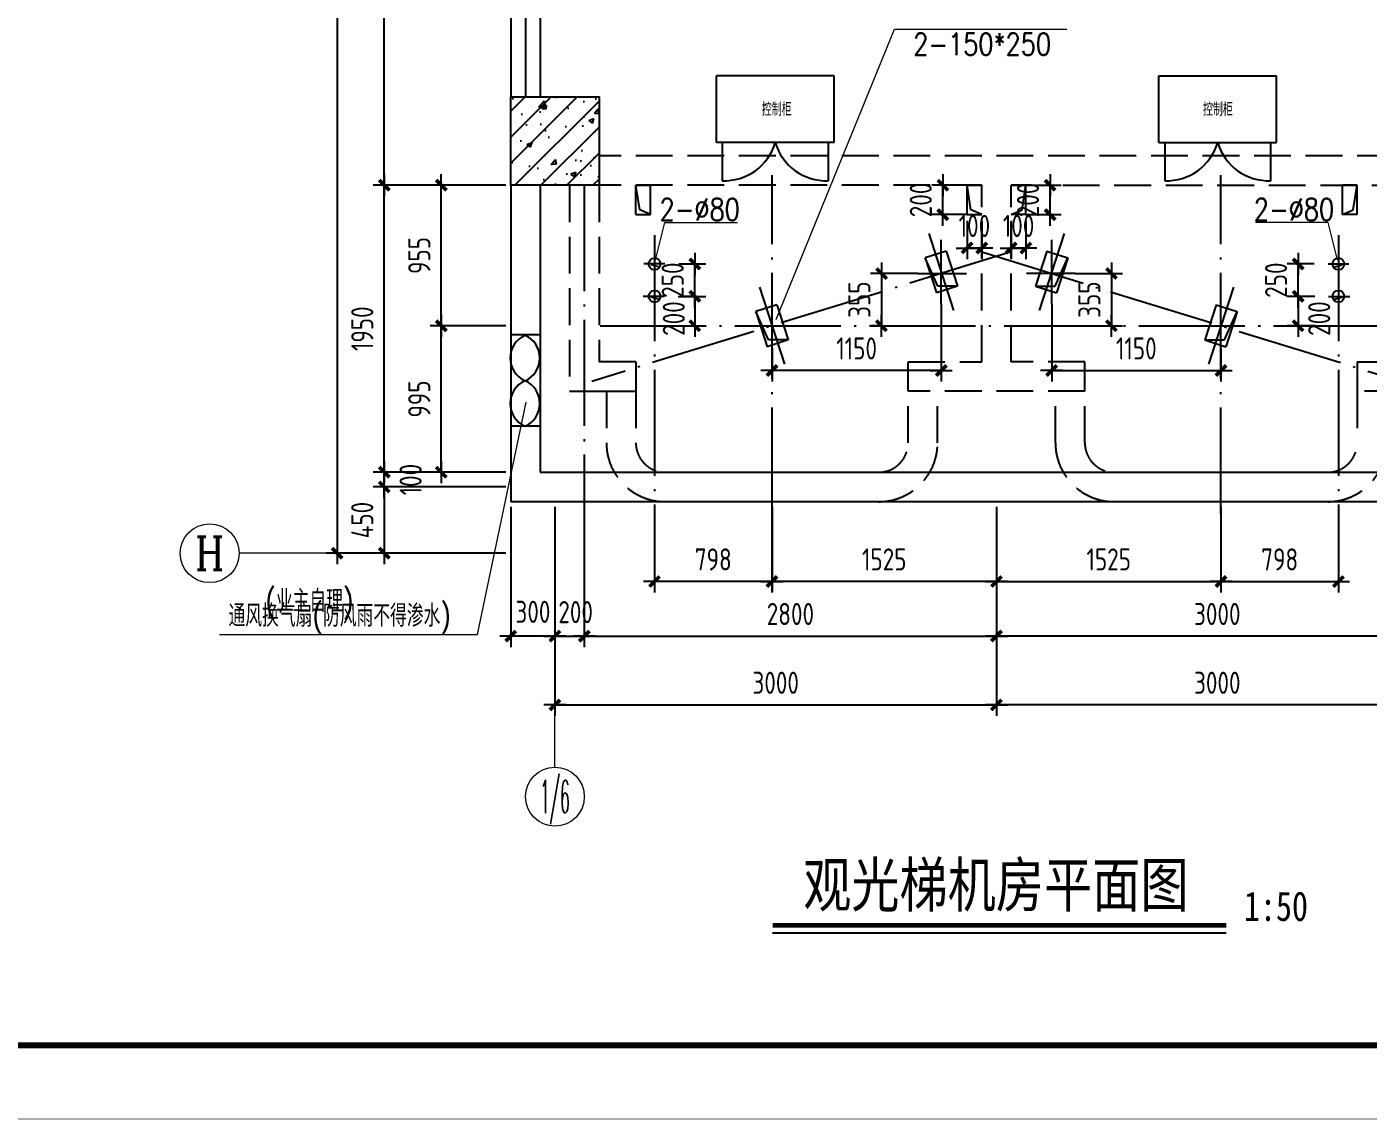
# Model space of a CAD drawing. Extents: x 185540 to 253404, y 138157 to 180211.
# Drawn here: x 224712 to 233824, y 138157 to 145578 of the extents above; entities that cross this region are included whole.
import ezdxf
from ezdxf.enums import TextEntityAlignment as Align

# ---------------------------------------------------------------- set-up
doc = ezdxf.new("R2010")
doc.units = 0
doc.header["$LTSCALE"] = 1000
doc.header["$MEASUREMENT"] = 0
doc.linetypes.add('ACAD_ISO04W100', pattern=[30.5, 24, -3, 0.5, -3])
doc.linetypes.add('DASH', pattern=[0.35, 0.25, -0.1])
doc.layers.get('0').update_dxf_attribs({"linetype": 'CONTINUOUS'})
doc.layers.get('DEFPOINTS').update_dxf_attribs({"linetype": 'CONTINUOUS'})
for name, color, linetype in [('1', 8, 'CONTINUOUS'), ('COLUMN', 4, 'CONTINUOUS'), ('TC', 8, 'CONTINUOUS'), ('WALL', 1, 'CONTINUOUS'), ('WINDOWS', 4, 'CONTINUOUS')]:
    doc.layers.add(name, color=color, linetype=linetype)
doc.layers.add('AXIS', color=3, linetype='CONTINUOUS', lineweight=9)
doc.styles.add('COMPLEX', font='COMPLEX.shx')
doc.styles.add('DIM_FONT', font='tssdeng.shx', dxfattribs={"width": 0.8, "bigfont": 'tssdchn.shx'})
doc.styles.add('H1', font='SimSun.ttf')
doc.styles.get("Standard").update_dxf_attribs({"font": 'txt.shx', "width": 0.8, "height": 260, "bigfont": 'china.shx'})
doc.dimstyles.new('DIMN-200', dxfattribs={"dimtxt": 300, "dimasz": 1, "dimexe": 250, "dimexo": 0, "dimgap": 150, "dimtad": 1, "dimdec": 0, "dimdsep": 46, "dimtxsty": 'DIM_FONT', "dimblk": '_DIMX', "dimcen": 2.5, "dimclrd": 256, "dimclre": 256, "dimclrt": 4, "dimadec": 0, "dimazin": 0, "dimtfac": 1, "dimtdec": 0, "dimtix": 1, "dimtmove": 2, "dimatfit": 3, "dimldrblk": '_DIMX', "dimfxl": 0, "dimtolj": 1, "dimtzin": 0, "dimarcsym": 0})
doc.dimstyles.get("Standard").update_dxf_attribs({"dimtxt": 300, "dimasz": 1, "dimexe": 150, "dimexo": 0, "dimgap": 150, "dimtad": 1, "dimdec": 0, "dimzin": 0, "dimdsep": 46, "dimtxsty": 'Standard', "dimblk1": '_DIMX', "dimblk2": '_DIMX', "dimsah": 1, "dimcen": 200, "dimclrd": 256, "dimclre": 256, "dimclrt": 4, "dimadec": 0, "dimazin": 0, "dimtfac": 1, "dimtdec": 0, "dimtix": 1, "dimtmove": 2, "dimatfit": 3, "dimldrblk": '_DIMX', "dimfxl": 0, "dimtolj": 1, "dimtzin": 0, "dimarcsym": 0})

# ---------------------------------------------------------------- blocks, each defined once
blk = doc.blocks.new('_DIMX')
blk.add_line((-150, 0), (150, 0))
at = {"const_width": 50}
blk.add_lwpolyline([(-70, -70), (70, 70)], dxfattribs=at)
blk = doc.blocks.new('*D550')
at = {"linetype": 'ByBlock'}
for p, q in [((226127.5, 125394.9), (226310.6, 125394.9)), ((226235.6, 125395.4), (226235.6, 125395.9)), ((226235.6, 125174.9), (226235.6, 125394.9)), ((226235.6, 125174.9), (226160.6, 125174.9)), ((226235.6, 125174.4), (226235.6, 125173.9))]:
    blk.add_line(p, q, dxfattribs=at)
at = {"layer": 'DEFPOINTS', "color": 0, "linetype": 'ByBlock'}
for p in [(226127.5, 125394.9), (226235.6, 125394.9), (226235.6, 125174.9)]:
    blk.add_point(p, dxfattribs=at)
at = {"linetype": 'ByBlock', "xscale": 0.5, "yscale": 0.5, "zscale": 0.5}
for p, rotation in [((226235.6, 125394.9), 270), ((226235.6, 125174.9), 90)]:
    blk.add_blockref('_DIMX', p, dxfattribs=dict(at, rotation=rotation))
at = {"color": 4, "linetype": 'ByBlock', "insert": (226085.6, 125284.9), "char_height": 150, "attachment_point": 5, "rotation": 90, "style": 'DIM_FONT'}
blk.add_mtext('\\A1;250', dxfattribs=at)
blk = doc.blocks.new('*D551')
at = {"linetype": 'ByBlock'}
for p, q in [((226198.2, 125174.9), (226387.3, 125174.9)), ((226312.3, 125174.4), (226312.3, 124975.4)), ((226198.2, 124974.9), (226387.3, 124974.9))]:
    blk.add_line(p, q, dxfattribs=at)
at = {"layer": 'DEFPOINTS', "color": 0, "linetype": 'ByBlock'}
for p in [(226198.2, 125174.9), (226198.2, 124974.9), (226312.3, 124974.9)]:
    blk.add_point(p, dxfattribs=at)
at = {"linetype": 'ByBlock', "xscale": 0.5, "yscale": 0.5, "zscale": 0.5}
for p, rotation in [((226312.3, 125174.9), 90), ((226312.3, 124974.9), 270)]:
    blk.add_blockref('_DIMX', p, dxfattribs=dict(at, rotation=rotation))
at = {"color": 4, "linetype": 'ByBlock', "insert": (226169.6, 125023.9), "char_height": 150, "attachment_point": 5, "rotation": 90, "style": 'DIM_FONT'}
blk.add_mtext('\\A1;200', dxfattribs=at)
blk = doc.blocks.new('*D549')
at = {"linetype": 'ByBlock'}
for p, q in [((227986.8, 125120.9), (227986.8, 124596)), ((226836.8, 124823.1), (226836.8, 124596)), ((227986.3, 124671), (226837.3, 124671))]:
    blk.add_line(p, q, dxfattribs=at)
at = {"layer": 'DEFPOINTS', "color": 0, "linetype": 'ByBlock'}
for p in [(227986.8, 125120.9), (226836.8, 124823.1), (226836.8, 124671)]:
    blk.add_point(p, dxfattribs=at)
at = {"linetype": 'ByBlock', "xscale": 0.5, "yscale": 0.5, "zscale": 0.5, "rotation": 180}
blk.add_blockref('_DIMX', (226836.8, 124671), dxfattribs=at)
at = {"linetype": 'ByBlock', "xscale": 0.5, "yscale": 0.5, "zscale": 0.5}
blk.add_blockref('_DIMX', (227986.8, 124671), dxfattribs=at)
at = {"color": 4, "linetype": 'ByBlock', "insert": (227411.8, 124821), "char_height": 150, "attachment_point": 5, "style": 'DIM_FONT'}
blk.add_mtext('\\A1;1150', dxfattribs=at)
blk = doc.blocks.new('*D552')
at = {"linetype": 'ByBlock'}
for p, q in [((228161.8, 125929.9), (227922.6, 125929.9)), ((227997.6, 125930.4), (227997.6, 125930.9)), ((227997.6, 125729.9), (227997.6, 125929.9)), ((228161.8, 125729.9), (227922.6, 125729.9)), ((227997.6, 125729.4), (227997.6, 125728.9))]:
    blk.add_line(p, q, dxfattribs=at)
at = {"layer": 'DEFPOINTS', "color": 0, "linetype": 'ByBlock'}
for p in [(227997.6, 125929.9), (228161.8, 125929.9), (228161.8, 125729.9)]:
    blk.add_point(p, dxfattribs=at)
at = {"linetype": 'ByBlock', "xscale": 0.5, "yscale": 0.5, "zscale": 0.5}
for p, rotation in [((227997.6, 125929.9), 270), ((227997.6, 125729.9), 90)]:
    blk.add_blockref('_DIMX', p, dxfattribs=dict(at, rotation=rotation))
at = {"color": 4, "linetype": 'ByBlock', "insert": (227847.6, 125829.9), "char_height": 150, "attachment_point": 5, "rotation": 90, "style": 'DIM_FONT'}
blk.add_mtext('\\A1;200', dxfattribs=at)
blk = doc.blocks.new('*D554')
at = {"linetype": 'ByBlock'}
for p, q in [((228161.8, 125687), (228161.8, 125428.3)), ((228261.8, 125687), (228261.8, 125428.3)), ((228161.3, 125503.3), (228160.8, 125503.3)), ((228261.8, 125503.3), (228161.8, 125503.3)), ((228262.3, 125503.3), (228262.8, 125503.3))]:
    blk.add_line(p, q, dxfattribs=at)
at = {"layer": 'DEFPOINTS', "color": 0, "linetype": 'ByBlock'}
for p in [(228161.8, 125687), (228261.8, 125687), (228161.8, 125503.3)]:
    blk.add_point(p, dxfattribs=at)
at = {"linetype": 'ByBlock', "xscale": 0.5, "yscale": 0.5, "zscale": 0.5}
blk.add_blockref('_DIMX', (228161.8, 125503.3), dxfattribs=at)
at = {"linetype": 'ByBlock', "xscale": 0.5, "yscale": 0.5, "zscale": 0.5, "rotation": 180}
blk.add_blockref('_DIMX', (228261.8, 125503.3), dxfattribs=at)
at = {"color": 4, "linetype": 'ByBlock', "insert": (228211.8, 125653.3), "char_height": 150, "attachment_point": 5, "style": 'DIM_FONT'}
blk.add_mtext('\\A1;100', dxfattribs=at)
blk = doc.blocks.new('*D553')
at = {"linetype": 'ByBlock'}
for p, q in [((227827.9, 125329.9), (227505.6, 125329.9)), ((227580.6, 125330.4), (227580.6, 125330.9)), ((227580.6, 125329.9), (227580.6, 124974.9)), ((227589.8, 124974.9), (227505.6, 124974.9)), ((227580.6, 124974.4), (227580.6, 124973.9))]:
    blk.add_line(p, q, dxfattribs=at)
at = {"layer": 'DEFPOINTS', "color": 0, "linetype": 'ByBlock'}
for p in [(227827.9, 125329.9), (227580.6, 124974.9), (227589.8, 124974.9)]:
    blk.add_point(p, dxfattribs=at)
at = {"linetype": 'ByBlock', "xscale": 0.5, "yscale": 0.5, "zscale": 0.5}
for p, rotation in [((227580.6, 125329.9), 270), ((227580.6, 124974.9), 90)]:
    blk.add_blockref('_DIMX', p, dxfattribs=dict(at, rotation=rotation))
at = {"color": 4, "linetype": 'ByBlock', "insert": (227430.6, 125152.4), "char_height": 150, "attachment_point": 5, "rotation": 90, "style": 'DIM_FONT'}
blk.add_mtext('\\A1;355', dxfattribs=at)
blk = doc.blocks.new('*D558')
at = {"linetype": 'ByBlock'}
for p, q in [((225561.8, 123745.3), (225561.8, 122791.9)), ((228361.8, 123745.3), (228361.8, 122791.9)), ((225562.3, 122866.9), (228361.3, 122866.9))]:
    blk.add_line(p, q, dxfattribs=at)
at = {"layer": 'DEFPOINTS', "color": 0, "linetype": 'ByBlock'}
for p in [(225561.8, 123745.3), (228361.8, 123745.3), (228361.8, 122866.9)]:
    blk.add_point(p, dxfattribs=at)
at = {"linetype": 'ByBlock', "xscale": 0.5, "yscale": 0.5, "zscale": 0.5, "rotation": 180}
blk.add_blockref('_DIMX', (225561.8, 122866.9), dxfattribs=at)
at = {"linetype": 'ByBlock', "xscale": 0.5, "yscale": 0.5, "zscale": 0.5}
blk.add_blockref('_DIMX', (228361.8, 122866.9), dxfattribs=at)
at = {"color": 4, "linetype": 'ByBlock', "insert": (226961.8, 123016.9), "char_height": 150, "attachment_point": 5, "style": 'DIM_FONT'}
blk.add_mtext('\\A1;2800', dxfattribs=at)
blk = doc.blocks.new('*D556')
at = {"linetype": 'ByBlock'}
for p, q in [((226415.8, 143305.7), (226415.8, 142723.1)), ((227213.8, 143305.7), (227213.8, 142723.1)), ((227213.3, 142798.1), (226416.3, 142798.1))]:
    blk.add_line(p, q, dxfattribs=at)
at = {"layer": 'DEFPOINTS', "color": 0, "linetype": 'ByBlock'}
for p in [(226415.8, 143305.7), (227213.8, 143305.7), (226415.8, 142798.1)]:
    blk.add_point(p, dxfattribs=at)
at = {"linetype": 'ByBlock', "xscale": 0.5, "yscale": 0.5, "zscale": 0.5, "rotation": 180}
blk.add_blockref('_DIMX', (226415.8, 142798.1), dxfattribs=at)
at = {"linetype": 'ByBlock', "xscale": 0.5, "yscale": 0.5, "zscale": 0.5}
blk.add_blockref('_DIMX', (227213.8, 142798.1), dxfattribs=at)
at = {"color": 4, "linetype": 'ByBlock', "insert": (226814.8, 142948.1), "char_height": 150, "attachment_point": 5, "style": 'DIM_FONT'}
blk.add_mtext('\\A1;798', dxfattribs=at)
blk = doc.blocks.new('*D555')
at = {"linetype": 'ByBlock'}
for p, q in [((226836.8, 122520.5), (226836.8, 121937.9)), ((228361.8, 122520.5), (228361.8, 121937.9)), ((228361.3, 122012.9), (226837.3, 122012.9))]:
    blk.add_line(p, q, dxfattribs=at)
at = {"layer": 'DEFPOINTS', "color": 0, "linetype": 'ByBlock'}
for p in [(226836.8, 122520.5), (228361.8, 122520.5), (226836.8, 122012.9)]:
    blk.add_point(p, dxfattribs=at)
at = {"linetype": 'ByBlock', "xscale": 0.5, "yscale": 0.5, "zscale": 0.5, "rotation": 180}
blk.add_blockref('_DIMX', (226836.8, 122012.9), dxfattribs=at)
at = {"linetype": 'ByBlock', "xscale": 0.5, "yscale": 0.5, "zscale": 0.5}
blk.add_blockref('_DIMX', (228361.8, 122012.9), dxfattribs=at)
at = {"color": 4, "linetype": 'ByBlock', "insert": (227599.3, 122162.9), "char_height": 150, "attachment_point": 5, "style": 'DIM_FONT'}
blk.add_mtext('\\A1;1525', dxfattribs=at)
blk = doc.blocks.new('*D557')
at = {"linetype": 'ByBlock'}
for p, q in [((225361.8, 123745.3), (225361.8, 122791.9)), ((225561.8, 123745.3), (225561.8, 122791.9)), ((225362.3, 122866.9), (225561.3, 122866.9))]:
    blk.add_line(p, q, dxfattribs=at)
at = {"layer": 'DEFPOINTS', "color": 0, "linetype": 'ByBlock'}
for p in [(225361.8, 123745.3), (225561.8, 123745.3), (225561.8, 122866.9)]:
    blk.add_point(p, dxfattribs=at)
at = {"linetype": 'ByBlock', "xscale": 0.5, "yscale": 0.5, "zscale": 0.5, "rotation": 180}
blk.add_blockref('_DIMX', (225361.8, 122866.9), dxfattribs=at)
at = {"linetype": 'ByBlock', "xscale": 0.5, "yscale": 0.5, "zscale": 0.5}
blk.add_blockref('_DIMX', (225561.8, 122866.9), dxfattribs=at)
at = {"color": 4, "linetype": 'ByBlock', "insert": (225502.8, 123029.6), "char_height": 150, "attachment_point": 5, "style": 'DIM_FONT'}
blk.add_mtext('\\A1;200', dxfattribs=at)
blk = doc.blocks.new('*D559')
at = {"linetype": 'ByBlock'}
for p, q in [((225361.8, 123745.3), (225361.8, 122324.6)), ((228361.8, 123745.3), (228361.8, 122324.6)), ((225362.3, 122399.6), (228361.3, 122399.6))]:
    blk.add_line(p, q, dxfattribs=at)
at = {"layer": 'DEFPOINTS', "color": 0, "linetype": 'ByBlock'}
for p in [(225361.8, 123745.3), (228361.8, 123745.3), (228361.8, 122399.6)]:
    blk.add_point(p, dxfattribs=at)
at = {"linetype": 'ByBlock', "xscale": 0.5, "yscale": 0.5, "zscale": 0.5, "rotation": 180}
blk.add_blockref('_DIMX', (225361.8, 122399.6), dxfattribs=at)
at = {"linetype": 'ByBlock', "xscale": 0.5, "yscale": 0.5, "zscale": 0.5}
blk.add_blockref('_DIMX', (228361.8, 122399.6), dxfattribs=at)
at = {"color": 4, "linetype": 'ByBlock', "insert": (226861.8, 122549.6), "char_height": 150, "attachment_point": 5, "style": 'DIM_FONT'}
blk.add_mtext('\\A1;3000', dxfattribs=at)
blk = doc.blocks.new('*D567')
at = {"linetype": 'ByBlock'}
for p, q in [((230519.3, 125394.9), (230336.2, 125394.9)), ((230411.2, 125395.4), (230411.2, 125395.9)), ((230411.2, 125174.9), (230411.2, 125394.9)), ((230411.2, 125174.9), (230336.2, 125174.9)), ((230411.2, 125174.4), (230411.2, 125173.9))]:
    blk.add_line(p, q, dxfattribs=at)
at = {"layer": 'DEFPOINTS', "color": 0, "linetype": 'ByBlock'}
for p in [(230411.2, 125394.9), (230519.3, 125394.9), (230411.2, 125174.9)]:
    blk.add_point(p, dxfattribs=at)
at = {"linetype": 'ByBlock', "xscale": 0.5, "yscale": 0.5, "zscale": 0.5}
for p, rotation in [((230411.2, 125394.9), 270), ((230411.2, 125174.9), 90)]:
    blk.add_blockref('_DIMX', p, dxfattribs=dict(at, rotation=rotation))
at = {"color": 4, "linetype": 'ByBlock', "insert": (230261.2, 125284.9), "char_height": 150, "attachment_point": 5, "rotation": 90, "style": 'DIM_FONT'}
blk.add_mtext('\\A1;250', dxfattribs=at)
blk = doc.blocks.new('*D568')
at = {"linetype": 'ByBlock'}
for p, q in [((230525.4, 125174.9), (230336.2, 125174.9)), ((230411.2, 125174.4), (230411.2, 124975.4)), ((230525.3, 124974.9), (230336.2, 124974.9))]:
    blk.add_line(p, q, dxfattribs=at)
at = {"layer": 'DEFPOINTS', "color": 0, "linetype": 'ByBlock'}
for p in [(230525.4, 125174.9), (230411.2, 124974.9), (230525.3, 124974.9)]:
    blk.add_point(p, dxfattribs=at)
at = {"linetype": 'ByBlock', "xscale": 0.5, "yscale": 0.5, "zscale": 0.5}
for p, rotation in [((230411.2, 125174.9), 90), ((230411.2, 124974.9), 270)]:
    blk.add_blockref('_DIMX', p, dxfattribs=dict(at, rotation=rotation))
at = {"color": 4, "linetype": 'ByBlock', "insert": (230554, 125023.9), "char_height": 150, "attachment_point": 5, "rotation": 90, "style": 'DIM_FONT'}
blk.add_mtext('\\A1;200', dxfattribs=at)
blk = doc.blocks.new('*D571')
at = {"linetype": 'ByBlock'}
for p, q in [((228461.8, 125687), (228461.8, 125428.3)), ((228561.8, 125687), (228561.8, 125428.3)), ((228461.3, 125503.3), (228460.8, 125503.3)), ((228461.8, 125503.3), (228561.8, 125503.3)), ((228562.3, 125503.3), (228562.8, 125503.3))]:
    blk.add_line(p, q, dxfattribs=at)
at = {"layer": 'DEFPOINTS', "color": 0, "linetype": 'ByBlock'}
for p in [(228461.8, 125687), (228561.8, 125687), (228561.8, 125503.3)]:
    blk.add_point(p, dxfattribs=at)
at = {"linetype": 'ByBlock', "xscale": 0.5, "yscale": 0.5, "zscale": 0.5}
blk.add_blockref('_DIMX', (228461.8, 125503.3), dxfattribs=at)
at = {"linetype": 'ByBlock', "xscale": 0.5, "yscale": 0.5, "zscale": 0.5, "rotation": 180}
blk.add_blockref('_DIMX', (228561.8, 125503.3), dxfattribs=at)
at = {"color": 4, "linetype": 'ByBlock', "insert": (228511.8, 125653.3), "char_height": 150, "attachment_point": 5, "style": 'DIM_FONT'}
blk.add_mtext('\\A1;100', dxfattribs=at)
blk = doc.blocks.new('*D570')
at = {"linetype": 'ByBlock'}
for p, q in [((228561.8, 125929.9), (228801, 125929.9)), ((228726, 125930.4), (228726, 125930.9)), ((228726, 125729.9), (228726, 125929.9)), ((228561.8, 125729.9), (228801, 125729.9)), ((228726, 125729.4), (228726, 125728.9))]:
    blk.add_line(p, q, dxfattribs=at)
at = {"layer": 'DEFPOINTS', "color": 0, "linetype": 'ByBlock'}
for p in [(228561.8, 125929.9), (228726, 125929.9), (228561.8, 125729.9)]:
    blk.add_point(p, dxfattribs=at)
at = {"linetype": 'ByBlock', "xscale": 0.5, "yscale": 0.5, "zscale": 0.5}
for p, rotation in [((228726, 125929.9), 270), ((228726, 125729.9), 90)]:
    blk.add_blockref('_DIMX', p, dxfattribs=dict(at, rotation=rotation))
at = {"color": 4, "linetype": 'ByBlock', "insert": (228576, 125829.9), "char_height": 150, "attachment_point": 5, "rotation": 90, "style": 'DIM_FONT'}
blk.add_mtext('\\A1;200', dxfattribs=at)
blk = doc.blocks.new('*D572')
at = {"linetype": 'ByBlock'}
for p, q in [((228895.7, 125329.9), (229218, 125329.9)), ((229143, 125330.4), (229143, 125330.9)), ((229143, 125329.9), (229143, 124974.9)), ((229133.8, 124974.9), (229218, 124974.9)), ((229143, 124974.4), (229143, 124973.9))]:
    blk.add_line(p, q, dxfattribs=at)
at = {"layer": 'DEFPOINTS', "color": 0, "linetype": 'ByBlock'}
for p in [(228895.7, 125329.9), (229133.8, 124974.9), (229143, 124974.9)]:
    blk.add_point(p, dxfattribs=at)
at = {"linetype": 'ByBlock', "xscale": 0.5, "yscale": 0.5, "zscale": 0.5}
for p, rotation in [((229143, 125329.9), 270), ((229143, 124974.9), 90)]:
    blk.add_blockref('_DIMX', p, dxfattribs=dict(at, rotation=rotation))
at = {"color": 4, "linetype": 'ByBlock', "insert": (228993, 125152.4), "char_height": 150, "attachment_point": 5, "rotation": 90, "style": 'DIM_FONT'}
blk.add_mtext('\\A1;355', dxfattribs=at)
blk = doc.blocks.new('*D569')
at = {"linetype": 'ByBlock'}
for p, q in [((228736.8, 125120.9), (228736.8, 124596)), ((229886.8, 124823.1), (229886.8, 124596)), ((228737.3, 124671), (229886.3, 124671))]:
    blk.add_line(p, q, dxfattribs=at)
at = {"layer": 'DEFPOINTS', "color": 0, "linetype": 'ByBlock'}
for p in [(228736.8, 125120.9), (229886.8, 124823.1), (229886.8, 124671)]:
    blk.add_point(p, dxfattribs=at)
at = {"linetype": 'ByBlock', "xscale": 0.5, "yscale": 0.5, "zscale": 0.5, "rotation": 180}
blk.add_blockref('_DIMX', (228736.8, 124671), dxfattribs=at)
at = {"linetype": 'ByBlock', "xscale": 0.5, "yscale": 0.5, "zscale": 0.5}
blk.add_blockref('_DIMX', (229886.8, 124671), dxfattribs=at)
at = {"color": 4, "linetype": 'ByBlock', "insert": (229311.8, 124821), "char_height": 150, "attachment_point": 5, "style": 'DIM_FONT'}
blk.add_mtext('\\A1;1150', dxfattribs=at)
blk = doc.blocks.new('*D576')
at = {"linetype": 'ByBlock'}
for p, q in [((228361.8, 123745.3), (228361.8, 122324.6)), ((231361.8, 123745.3), (231361.8, 122324.6)), ((231361.3, 122399.6), (228362.3, 122399.6))]:
    blk.add_line(p, q, dxfattribs=at)
at = {"layer": 'DEFPOINTS', "color": 0, "linetype": 'ByBlock'}
for p in [(228361.8, 123745.3), (231361.8, 123745.3), (228361.8, 122399.6)]:
    blk.add_point(p, dxfattribs=at)
at = {"linetype": 'ByBlock', "xscale": 0.5, "yscale": 0.5, "zscale": 0.5, "rotation": 180}
blk.add_blockref('_DIMX', (228361.8, 122399.6), dxfattribs=at)
at = {"linetype": 'ByBlock', "xscale": 0.5, "yscale": 0.5, "zscale": 0.5}
blk.add_blockref('_DIMX', (231361.8, 122399.6), dxfattribs=at)
at = {"color": 4, "linetype": 'ByBlock', "insert": (229861.8, 122549.6), "char_height": 150, "attachment_point": 5, "style": 'DIM_FONT'}
blk.add_mtext('\\A1;3000', dxfattribs=at)
blk = doc.blocks.new('*D573')
at = {"linetype": 'ByBlock'}
for p, q in [((231299.4, 142941.4), (231299.4, 141988)), ((234299.4, 142941.4), (234299.4, 141988)), ((234298.9, 142063), (231299.9, 142063))]:
    blk.add_line(p, q, dxfattribs=at)
at = {"layer": 'DEFPOINTS', "color": 0, "linetype": 'ByBlock'}
for p in [(231299.4, 142941.4), (234299.4, 142941.4), (231299.4, 142063)]:
    blk.add_point(p, dxfattribs=at)
at = {"linetype": 'ByBlock', "xscale": 0.5, "yscale": 0.5, "zscale": 0.5, "rotation": 180}
blk.add_blockref('_DIMX', (231299.4, 142063), dxfattribs=at)
at = {"linetype": 'ByBlock', "xscale": 0.5, "yscale": 0.5, "zscale": 0.5}
blk.add_blockref('_DIMX', (234299.4, 142063), dxfattribs=at)
at = {"color": 4, "linetype": 'ByBlock', "insert": (232799.4, 142213), "char_height": 150, "attachment_point": 5, "style": 'DIM_FONT'}
blk.add_mtext('\\A1;3000', dxfattribs=at)
blk = doc.blocks.new('*D575')
at = {"linetype": 'ByBlock'}
for p, q in [((228361.8, 123745.3), (228361.8, 123162.7)), ((229886.8, 123745.3), (229886.8, 123162.7)), ((228362.3, 123237.7), (229886.3, 123237.7))]:
    blk.add_line(p, q, dxfattribs=at)
at = {"layer": 'DEFPOINTS', "color": 0, "linetype": 'ByBlock'}
for p in [(228361.8, 123745.3), (229886.8, 123745.3), (229886.8, 123237.7)]:
    blk.add_point(p, dxfattribs=at)
at = {"linetype": 'ByBlock', "xscale": 0.5, "yscale": 0.5, "zscale": 0.5, "rotation": 180}
blk.add_blockref('_DIMX', (228361.8, 123237.7), dxfattribs=at)
at = {"linetype": 'ByBlock', "xscale": 0.5, "yscale": 0.5, "zscale": 0.5}
blk.add_blockref('_DIMX', (229886.8, 123237.7), dxfattribs=at)
at = {"color": 4, "linetype": 'ByBlock', "insert": (229124.3, 123387.7), "char_height": 150, "attachment_point": 5, "style": 'DIM_FONT'}
blk.add_mtext('\\A1;1525', dxfattribs=at)
blk = doc.blocks.new('*D574')
at = {"linetype": 'ByBlock'}
for p, q in [((229886.8, 123745.3), (229886.8, 123162.7)), ((230684.8, 123745.3), (230684.8, 123162.7)), ((229887.3, 123237.7), (230684.3, 123237.7))]:
    blk.add_line(p, q, dxfattribs=at)
at = {"layer": 'DEFPOINTS', "color": 0, "linetype": 'ByBlock'}
for p in [(229886.8, 123745.3), (230684.8, 123745.3), (230684.8, 123237.7)]:
    blk.add_point(p, dxfattribs=at)
at = {"linetype": 'ByBlock', "xscale": 0.5, "yscale": 0.5, "zscale": 0.5, "rotation": 180}
blk.add_blockref('_DIMX', (229886.8, 123237.7), dxfattribs=at)
at = {"linetype": 'ByBlock', "xscale": 0.5, "yscale": 0.5, "zscale": 0.5}
blk.add_blockref('_DIMX', (230684.8, 123237.7), dxfattribs=at)
at = {"color": 4, "linetype": 'ByBlock', "insert": (230285.8, 123387.7), "char_height": 150, "attachment_point": 5, "style": 'DIM_FONT'}
blk.add_mtext('\\A1;798', dxfattribs=at)
blk = doc.blocks.new('*D580')
at = {"linetype": 'ByBlock'}
for p, q in [((225145.3, 125929.9), (224632.2, 125929.9)), ((224707.2, 124975.4), (224707.2, 125929.4)), ((225145.3, 124974.9), (224632.2, 124974.9))]:
    blk.add_line(p, q, dxfattribs=at)
at = {"layer": 'DEFPOINTS', "color": 0, "linetype": 'ByBlock'}
for p in [(224707.2, 125929.9), (225145.3, 125929.9), (225145.3, 124974.9)]:
    blk.add_point(p, dxfattribs=at)
at = {"linetype": 'ByBlock', "xscale": 0.5, "yscale": 0.5, "zscale": 0.5}
for p, rotation in [((224707.2, 125929.9), 90), ((224707.2, 124974.9), 270)]:
    blk.add_blockref('_DIMX', p, dxfattribs=dict(at, rotation=rotation))
at = {"color": 4, "linetype": 'ByBlock', "insert": (224557.2, 125452.4), "char_height": 150, "attachment_point": 5, "rotation": 90, "style": 'DIM_FONT'}
blk.add_mtext('\\A1;955', dxfattribs=at)
blk = doc.blocks.new('*D578')
at = {"linetype": 'ByBlock'}
for p, q in [((225145.3, 125929.9), (224245, 125929.9)), ((224320, 123980.4), (224320, 125929.4)), ((225145.3, 123979.9), (224245, 123979.9))]:
    blk.add_line(p, q, dxfattribs=at)
at = {"layer": 'DEFPOINTS', "color": 0, "linetype": 'ByBlock'}
for p in [(224320, 125929.9), (225145.3, 125929.9), (225145.3, 123979.9)]:
    blk.add_point(p, dxfattribs=at)
at = {"linetype": 'ByBlock', "xscale": 0.5, "yscale": 0.5, "zscale": 0.5}
for p, rotation in [((224320, 125929.9), 90), ((224320, 123979.9), 270)]:
    blk.add_blockref('_DIMX', p, dxfattribs=dict(at, rotation=rotation))
at = {"color": 4, "linetype": 'ByBlock', "insert": (224170, 124954.9), "char_height": 150, "attachment_point": 5, "rotation": 90, "style": 'DIM_FONT'}
blk.add_mtext('\\A1;1950', dxfattribs=at)
blk = doc.blocks.new('*D581')
at = {"linetype": 'ByBlock'}
for p, q in [((225145.3, 123979.9), (224245, 123979.9)), ((224320, 123980.4), (224320, 123980.9)), ((224320, 123879.9), (224320, 123979.9)), ((224320, 123879.9), (224320, 123979.9)), ((225145.3, 123879.9), (224245, 123879.9)), ((224320, 123879.4), (224320, 123878.9))]:
    blk.add_line(p, q, dxfattribs=at)
at = {"layer": 'DEFPOINTS', "color": 0, "linetype": 'ByBlock'}
for p in [(224320, 123979.9), (225145.3, 123979.9), (225145.3, 123879.9)]:
    blk.add_point(p, dxfattribs=at)
at = {"linetype": 'ByBlock', "xscale": 0.5, "yscale": 0.5, "zscale": 0.5}
for p, rotation in [((224320, 123979.9), 270), ((224320, 123879.9), 90)]:
    blk.add_blockref('_DIMX', p, dxfattribs=dict(at, rotation=rotation))
at = {"color": 4, "linetype": 'ByBlock', "insert": (224498.8, 123929.9), "char_height": 150, "attachment_point": 5, "rotation": 90, "style": 'DIM_FONT'}
blk.add_mtext('\\A1;100', dxfattribs=at)
blk = doc.blocks.new('*D579')
at = {"linetype": 'ByBlock'}
for p, q in [((225145.3, 124974.9), (224632.2, 124974.9)), ((224707.2, 123980.4), (224707.2, 124974.4)), ((225145.3, 123979.9), (224632.2, 123979.9))]:
    blk.add_line(p, q, dxfattribs=at)
at = {"layer": 'DEFPOINTS', "color": 0, "linetype": 'ByBlock'}
for p in [(224707.2, 124974.9), (225145.3, 124974.9), (225145.3, 123979.9)]:
    blk.add_point(p, dxfattribs=at)
at = {"linetype": 'ByBlock', "xscale": 0.5, "yscale": 0.5, "zscale": 0.5}
for p, rotation in [((224707.2, 124974.9), 90), ((224707.2, 123979.9), 270)]:
    blk.add_blockref('_DIMX', p, dxfattribs=dict(at, rotation=rotation))
at = {"color": 4, "linetype": 'ByBlock', "insert": (224557.2, 124477.4), "char_height": 150, "attachment_point": 5, "rotation": 90, "style": 'DIM_FONT'}
blk.add_mtext('\\A1;995', dxfattribs=at)
blk = doc.blocks.new('*D577')
at = {"linetype": 'ByBlock'}
for p, q in [((225145.3, 131529.9), (224245, 131529.9)), ((224320, 125930.4), (224320, 131529.4)), ((225145.3, 125929.9), (224245, 125929.9))]:
    blk.add_line(p, q, dxfattribs=at)
at = {"layer": 'DEFPOINTS', "color": 0, "linetype": 'ByBlock'}
for p in [(224320, 131529.9), (225145.3, 131529.9), (225145.3, 125929.9)]:
    blk.add_point(p, dxfattribs=at)
at = {"linetype": 'ByBlock', "xscale": 0.5, "yscale": 0.5, "zscale": 0.5}
for p, rotation in [((224320, 131529.9), 90), ((224320, 125929.9), 270)]:
    blk.add_blockref('_DIMX', p, dxfattribs=dict(at, rotation=rotation))
at = {"color": 4, "linetype": 'ByBlock', "insert": (224170, 128729.9), "char_height": 150, "attachment_point": 5, "rotation": 90, "style": 'DIM_FONT'}
blk.add_mtext('\\A1;5600', dxfattribs=at)
blk = doc.blocks.new('*D583')
at = {"linetype": 'ByBlock'}
for p, q in [((225061.8, 123745.3), (225061.8, 122791.9)), ((225361.8, 123745.3), (225361.8, 122791.9)), ((225361.3, 122866.9), (225062.3, 122866.9))]:
    blk.add_line(p, q, dxfattribs=at)
at = {"layer": 'DEFPOINTS', "color": 0, "linetype": 'ByBlock'}
for p in [(225061.8, 123745.3), (225361.8, 123745.3), (225061.8, 122866.9)]:
    blk.add_point(p, dxfattribs=at)
at = {"linetype": 'ByBlock', "xscale": 0.5, "yscale": 0.5, "zscale": 0.5, "rotation": 180}
blk.add_blockref('_DIMX', (225061.8, 122866.9), dxfattribs=at)
at = {"linetype": 'ByBlock', "xscale": 0.5, "yscale": 0.5, "zscale": 0.5}
blk.add_blockref('_DIMX', (225361.8, 122866.9), dxfattribs=at)
at = {"color": 4, "linetype": 'ByBlock', "insert": (225212.7, 123031.7), "char_height": 150, "attachment_point": 5, "style": 'DIM_FONT'}
blk.add_mtext('\\A1;300', dxfattribs=at)
blk = doc.blocks.new('*D587')
at = {"linetype": 'ByBlock'}
for p, q in [((229300.8, 141456.7), (228400.5, 141456.7)), ((228475.5, 141456.2), (228475.5, 141007.2)), ((229300.8, 141006.7), (228400.5, 141006.7))]:
    blk.add_line(p, q, dxfattribs=at)
at = {"layer": 'DEFPOINTS', "color": 0, "linetype": 'ByBlock'}
for p in [(229300.8, 141456.7), (228475.5, 141006.7), (229300.8, 141006.7)]:
    blk.add_point(p, dxfattribs=at)
at = {"linetype": 'ByBlock', "xscale": 0.5, "yscale": 0.5, "zscale": 0.5}
for p, rotation in [((228475.5, 141456.7), 90), ((228475.5, 141006.7), 270)]:
    blk.add_blockref('_DIMX', p, dxfattribs=dict(at, rotation=rotation))
at = {"color": 4, "linetype": 'ByBlock', "insert": (228325.5, 141231.7), "char_height": 150, "attachment_point": 5, "rotation": 90, "style": 'DIM_FONT'}
blk.add_mtext('\\A1;450', dxfattribs=at)
blk = doc.blocks.new('*D586')
at = {"linetype": 'ByBlock'}
for p, q in [((229300.8, 149406.7), (228079.8, 149406.7)), ((228154.8, 149406.2), (228154.8, 141007.2)), ((229300.8, 141006.7), (228079.8, 141006.7))]:
    blk.add_line(p, q, dxfattribs=at)
at = {"layer": 'DEFPOINTS', "color": 0, "linetype": 'ByBlock'}
for p in [(229300.8, 149406.7), (228154.8, 141006.7), (229300.8, 141006.7)]:
    blk.add_point(p, dxfattribs=at)
at = {"linetype": 'ByBlock', "xscale": 0.5, "yscale": 0.5, "zscale": 0.5}
for p, rotation in [((228154.8, 149406.7), 90), ((228154.8, 141006.7), 270)]:
    blk.add_blockref('_DIMX', p, dxfattribs=dict(at, rotation=rotation))
at = {"color": 4, "linetype": 'ByBlock', "insert": (228004.8, 145206.7), "char_height": 150, "attachment_point": 5, "rotation": 90, "style": 'DIM_FONT'}
blk.add_mtext('\\A1;8400', dxfattribs=at)

msp = doc.modelspace()

# ---------------------------------------------------------------- hatches: boundary and pattern name
at = {"layer": '1'}
h = msp.add_hatch(dxfattribs=at)
h.set_pattern_fill('AR-CONC', color=256, scale=50, style=0)
h.set_pattern_definition([(50, (29729.67, -31875.3), (358.6301, -31.37607), [37.5, -412.5]), (355, (29729.67, -31875.3), (-69.37567, 376.09607), [30, -330]), (100.4514, (29759.56, -31877.92), (289.2547, 344.71977), [31.8701, -350.57106]), (46.1842, (29729.67, -31775.3), (533.6205, -82.7595), [56.25, -618.75]), (96.6356, (29774.14, -31782.2), (467.3314, 487.0589), [47.8051, -525.8565]), (351.1842, (29729.67, -31775.3), (467.331, 487.0593), [45, -495]), (21, (29779.67, -31800.3), (298.45353, -201.30945), [37.5, -412.5]), (326, (29779.67, -31800.3), (121.65767, 362.575), [30, -330]), (71.4514, (29804.54, -31817.08), (420.1113, 161.26525), [31.8701, -350.57106]), (37.5, (29729.67, -31875.3), (6.07993, 166.44693), [0, -326, 0, -335, 0, -331.25]), (7.5, (29729.67, -31875.3), (131.53477, 197.20586), [0, -191, 0, -318.5, 0, -126.25]), (327.5, (29618.17, -31875.3), (266.91122, -11.277436), [0, -125, 0, -390, 0, -517.5]), (317.5, (29568.17, -31875.3), (291.59308, 50.0525), [0, -162.5, 0, -259, 0, -367.5])])
h.paths.add_polyline_path([(228599.4, 145102.2), (227999.4, 145102.2), (227999.4, 144502.2), (228599.4, 144502.2)])
h = msp.add_hatch(dxfattribs=at)
h.set_pattern_fill('ANSI31', color=256, scale=1000, style=0)
h.set_pattern_definition([(45, (29729.67, -31875.3), (-88.38835, 88.38835), [])])
h.paths.add_polyline_path([(227999.4, 144502.2), (228599.4, 144502.2), (228599.4, 145102.2), (227999.4, 145102.2)])

# ---------------------------------------------------------------- linework, layer by layer
at = {"linetype": 'DASH'}
for p, q in [((233999.4, 144702.2), (228599.4, 144702.2)), ((228399.4, 144502.2), (228399.4, 143102.2)), ((228599.4, 144502.2), (228599.4, 143302.2)), ((231199.4, 144502.2), (228599.4, 144502.2)), ((231199.4, 143302.2), (231199.4, 144502.2)), ((231399.4, 143302.2), (231399.4, 144502.2)), ((231399.4, 144502.2), (233999.4, 144502.2)), ((228849.4, 143302.2), (228599.4, 143302.2)), ((228849.4, 143302.2), (228849.4, 143102.2)), ((230699.4, 143302.2), (231199.4, 143302.2)), ((230699.4, 143102.2), (230699.4, 143302.2)), ((231899.4, 143302.2), (231399.4, 143302.2)), ((231899.4, 143102.2), (231899.4, 143302.2)), ((233749.4, 143302.2), (234399.4, 143302.2)), ((233749.4, 143302.2), (233749.4, 143102.2)), ((228399.4, 143102.2), (228849.4, 143102.2)), ((228649.4, 143102.2), (228849.4, 143102.2)), ((228649.4, 143102.2), (228649.4, 142752.2)), ((228849.4, 143102.2), (228849.4, 142752.2)), ((231899.4, 143102.2), (230699.4, 143102.2)), ((230699.4, 142752.2), (230699.4, 143102.2)), ((230899.4, 142752.2), (230899.4, 143102.2)), ((231699.4, 142752.2), (231699.4, 143102.2)), ((231899.4, 142752.2), (231899.4, 143102.2)), ((234399.4, 143102.2), (233749.4, 143102.2)), ((233749.4, 143102.2), (233749.4, 142752.2))]:
    msp.add_line(p, q, dxfattribs=at)
for points, const_width in [([(253402.3, 138159.3), (193952.3, 138159.3), (193952.3, 180209.3), (253402.3, 180209.3)], 4), ([(252902.3, 179709.3), (252902.3, 138659.3), (195202.3, 138659.3), (195202.3, 179709.3)], 40)]:
    msp.add_lwpolyline(points, close=True, dxfattribs=dict(const_width=const_width))
for centre, radius, start, end in [((229049.4, 142752.2), 400, 180, 270), ((229049.4, 142752.2), 200, 180, 270), ((230499.4, 142752.2), 400, 270, 0), ((230499.4, 142752.2), 200, 270, 0), ((232099.4, 142752.2), 400, 180, 270), ((232099.4, 142752.2), 200, 180, 270), ((233549.4, 142752.2), 400, 270, 0), ((233549.4, 142752.2), 200, 270, 0)]:
    msp.add_arc(centre, radius, start, end, dxfattribs=at)
at = {"layer": 'AXIS'}
for p, q in [((228983.1, 143994.8), (229046.3, 144248.8)), ((229046.3, 144248.8), (229540.7, 144248.8)), ((233552.5, 144248.8), (233058, 144248.8)), ((233615.6, 143994.8), (233552.5, 144248.8)), ((227773.3, 141449.8), (228104.4, 143028.9)), ((228299.4, 140548.4), (228299.4, 142317.6)), ((227966, 142002.2), (226154.3, 142002.2)), ((226019.9, 141449.8), (227773.3, 141449.8))]:
    msp.add_line(p, q, dxfattribs=at)
msp.add_lwpolyline([(229802.4, 143589.1), (230607.3, 145563.1), (231777, 145563.1)], dxfattribs=at)
for centre in [(225954.3, 142002.2), (228299.4, 140348.4)]:
    msp.add_circle(centre, 200, dxfattribs=at)
at = {"layer": 'COLUMN'}
for p, q in [((229396.8, 144792.7), (229396.8, 145246.4)), ((230196.8, 145246.4), (229396.8, 145246.4)), ((230196.8, 144792.7), (230196.8, 145246.4)), ((232401.9, 145246.4), (233201.9, 145246.4)), ((232401.9, 144792.7), (232401.9, 145246.4)), ((233201.9, 144792.7), (233201.9, 145246.4)), ((230196.8, 144792.7), (229396.8, 144792.7)), ((229436.8, 144792.7), (229436.8, 144532.7)), ((230156.8, 144792.7), (230156.8, 144532.7)), ((232401.9, 144792.7), (233201.9, 144792.7)), ((232441.9, 144792.7), (232441.9, 144532.7)), ((233161.9, 144792.7), (233161.9, 144532.7)), ((228875.6, 144333.9), (228849.4, 144502.2)), ((228849.4, 144302.2), (228849.4, 144502.2)), ((228849.4, 144502.2), (228949.4, 144502.2)), ((228949.4, 144302.2), (228949.4, 144502.2)), ((231099.4, 144502.2), (231199.4, 144502.2)), ((231099.4, 144302.2), (231099.4, 144502.2)), ((231125.6, 144334), (231099.4, 144502.2)), ((231499.4, 144502.2), (231399.4, 144502.2)), ((231473.2, 144334), (231499.4, 144502.2)), ((231499.4, 144302.2), (231499.4, 144502.2)), ((233749.4, 144502.2), (233649.4, 144502.2)), ((233649.4, 144302.2), (233649.4, 144502.2)), ((233723.2, 144333.9), (233749.4, 144502.2)), ((233749.4, 144302.2), (233749.4, 144502.2)), ((228849.4, 144302.2), (228949.4, 144302.2)), ((228949.4, 144302.2), (228875.6, 144333.9)), ((231099.4, 144302.2), (231199.4, 144302.2)), ((231199.4, 144302.3), (231125.6, 144334)), ((231399.4, 144302.3), (231473.2, 144334)), ((231499.4, 144302.2), (231399.4, 144302.2)), ((233649.4, 144302.2), (233723.2, 144333.9)), ((233749.4, 144302.2), (233649.4, 144302.2)), ((230840.4, 144174.1), (231008.4, 143650.4)), ((231758.4, 144174.1), (231590.4, 143650.4)), ((230924.4, 143693.2), (230924.4, 144131.2)), ((231674.4, 143693.2), (231674.4, 144131.2)), ((230957.6, 144054.2), (230814.8, 144008.4)), ((230901.1, 143816.1), (230814.8, 144008.4)), ((230814.8, 144008.4), (230891.1, 143770.3)), ((230957.6, 144054.2), (231034, 143816.1)), ((231641.1, 144054.2), (231564.8, 143816.1)), ((231641.1, 144054.2), (231784, 144008.4)), ((231697.7, 143816.1), (231784, 144008.4)), ((231784, 144008.4), (231707.6, 143770.3)), ((229045.6, 143967.2), (228904.7, 143967.2)), ((229009.6, 143944.9), (228954.3, 143960.6)), ((230765.5, 143902.2), (231096.1, 143902.2)), ((231833.2, 143902.2), (231502.6, 143902.2)), ((233553.2, 143967.2), (233694.1, 143967.2)), ((233589.2, 143944.9), (233644.5, 143960.6)), ((229690.4, 143809.1), (229858.4, 143285.4)), ((231034, 143816.1), (230891.1, 143770.3)), ((231034, 143816.1), (230901.1, 143816.1)), ((231564.8, 143816.1), (231707.6, 143770.3)), ((231564.8, 143816.1), (231697.7, 143816.1)), ((232908.4, 143809.1), (232740.4, 143285.4)), ((229043.8, 143747.2), (228898.2, 143747.2)), ((229009.6, 143724.9), (228954.3, 143740.6)), ((233554.9, 143747.2), (233700.6, 143747.2)), ((233589.2, 143724.9), (233644.5, 143740.6)), ((229807.6, 143689.2), (229664.8, 143643.4)), ((229664.8, 143643.4), (229741.1, 143405.3)), ((229751.1, 143451.1), (229664.8, 143643.4)), ((229807.6, 143689.2), (229884, 143451.1)), ((232791.1, 143689.2), (232714.8, 143451.1)), ((232791.1, 143689.2), (232934, 143643.4)), ((232847.7, 143451.1), (232934, 143643.4)), ((232934, 143643.4), (232857.6, 143405.3)), ((228199.4, 143485.7), (227999.4, 143485.7)), ((229884, 143451.1), (229741.1, 143405.3)), ((229884, 143451.1), (229751.1, 143451.1)), ((232714.8, 143451.1), (232847.7, 143451.1)), ((232714.8, 143451.1), (232857.6, 143405.3)), ((228199.4, 142864.8), (227999.4, 142864.8))]:
    msp.add_line(p, q, dxfattribs=at)
for centre in [(228976.4, 143967.2), (233622.4, 143967.2), (228976.4, 143747.2), (233622.4, 143747.2)]:
    msp.add_circle(centre, 40, dxfattribs=at)
for centre, radius, start, end in [((229449.6, 144894.3), 361.8, 267.97654, 343.69876), ((230144, 144894.3), 361.8, 196.30124, 272.02346), ((232454.7, 144894.3), 361.8, 267.97654, 343.69876), ((233149.2, 144894.3), 361.8, 196.30124, 272.02346), ((228165.7, 143328.2), 169.3, 114.16379, 245.83621), ((228028.4, 143328.2), 169.3, 294.16379, 65.83621), ((228165.7, 143019.3), 169.3, 114.16379, 245.83621), ((228028.4, 143019.3), 169.3, 294.16379, 65.83621)]:
    msp.add_arc(centre, radius, start, end, dxfattribs=at)
at = {"layer": 'TC', "linetype": 'ACAD_ISO04W100', "ltscale": 0.03}
for p, q in [((229774.4, 142271.9), (229774.4, 144570.2)), ((232824.4, 142271.9), (232824.4, 144570.2)), ((228499.4, 144502.2), (228499.4, 142317.6)), ((228976.4, 144162.7), (228976.4, 142317.6)), ((233622.4, 144162.7), (233622.4, 142317.6)), ((231399.4, 144048.9), (228549.4, 143169.1)), ((231199.4, 144048.9), (234049.4, 143169.1)), ((228606.9, 143547.2), (234766.3, 143547.2))]:
    msp.add_line(p, q, dxfattribs=at)
at = {"layer": 'WALL'}
for p, q in [((227999.4, 144502.2), (227999.4, 142352.2)), ((228199.4, 144502.2), (228199.4, 142552.2)), ((228199.4, 142552.2), (234399.4, 142552.2)), ((234599.4, 142352.2), (227999.4, 142352.2))]:
    msp.add_line(p, q, dxfattribs=at)
msp.add_lwpolyline([(227999.4, 145102.2), (228599.4, 145102.2), (228599.4, 144502.2), (227999.4, 144502.2)], close=True, dxfattribs=at)
at = {"layer": 'WINDOWS'}
for p, q in [((227999.4, 150102.2), (227999.4, 145102.2)), ((228099.4, 150102.2), (228099.4, 145102.2)), ((228199.4, 150102.2), (228199.4, 145102.2)), ((229778.2, 139424.3), (232860.4, 139424.3))]:
    msp.add_line(p, q, dxfattribs=at)
at = {"layer": 'WINDOWS', "const_width": 30}
msp.add_lwpolyline([(229778.2, 139474.3), (232860.4, 139474.3)], dxfattribs=at)

# ---------------------------------------------------------------- texts
at = {"layer": 'AXIS', "width": 0.8}
for s, p in [('2-150*250', (230734.1, 145385.7)), ('2-%%c80', (229010.8, 144262.9)), ('2-%%c80', (233047.9, 144262.9)), ('(业主自理)', (226332.2, 141602.4)), ('通风换气扇(防风雨不得渗水)', (226081.8, 141502.5))]:
    msp.add_text(s, height=150, dxfattribs=at).set_placement(p)
at = {"layer": 'AXIS', "style": 'H1', "width": 0.8}
for s, height, p in [('观光梯机房平面图', 300, (229985.7, 139600)), ('1:50', 200, (232980.2, 139504.3))]:
    msp.add_text(s, height=height, dxfattribs=at).set_placement(p)
at = {"layer": 'AXIS', "style": 'COMPLEX'}
for tag, width, p, p2 in [('H', 0.9375, (225854.3, 141890.2), (226054.3, 141890.2)), ('1/6', 0.367647, (228199.4, 140236.4), (228399.4, 140236.4))]:
    msp.add_attdef(tag, text='', height=224, dxfattribs=dict(at, width=width)).set_placement(p, p2, align=Align.FIT)
at = {"layer": 'COLUMN', "width": 0.75}
for p in [(229705.4, 144972.9), (232702.5, 144972.9)]:
    msp.add_text('控制柜', height=90, dxfattribs=at).set_placement(p)

# ---------------------------------------------------------------- dimensions: what is measured, and where the dimension line sits
at = {"layer": 'AXIS'}
for base, p1, p2, angle, dimstyle, override, picture, middle, set_off in [((226820.1, 142002.2), (227966, 150402.2), (227966, 142002.2), 90, 'DIMN-200', {"dimscale": 0.5, "dimexe": 150, "dimzin": 0, "dimblk1": '_DIMX', "dimblk2": '_DIMX', "dimsah": 1, "dimcen": 200}, '*D586', (226670.1, 146202.2), (-1334.8, 995.6)), ((227140.7, 150102.2), (227966, 144502.2), (227966, 150102.2), 270, 'DIMN-200', {"dimscale": 0.5, "dimexe": 150, "dimzin": 0, "dimblk1": '_DIMX', "dimblk2": '_DIMX', "dimsah": 1, "dimcen": 200}, '*D577', (226990.7, 147302.2), (2820.7, 18572.3)), ((227140.7, 144502.2), (227966, 142552.2), (227966, 144502.2), 270, 'DIMN-200', {"dimscale": 0.5, "dimexe": 150, "dimzin": 0, "dimblk1": '_DIMX', "dimblk2": '_DIMX', "dimsah": 1, "dimcen": 200}, '*D578', (226990.7, 143527.2), (2820.7, 18572.3)), ((227527.9, 144502.2), (227966, 143547.2), (227966, 144502.2), 270, 'DIMN-200', {"dimscale": 0.5, "dimexe": 150, "dimzin": 0, "dimblk1": '_DIMX', "dimblk2": '_DIMX', "dimsah": 1, "dimcen": 200}, '*D580', (227377.9, 144024.7), (2820.7, 18572.3)), ((230935.2, 144502.2), (231099.4, 144302.2), (231099.4, 144502.2), 270, 'DIMN-200', {"dimscale": 0.5, "dimexe": 150, "dimzin": 0, "dimblk1": '_DIMX', "dimblk2": '_DIMX', "dimsah": 1, "dimcen": 200}, '*D552', (230785.2, 144402.2), (2937.6, 18572.3)), ((231663.6, 144502.2), (231499.4, 144302.2), (231499.4, 144502.2), 90, 'DIMN-200', {"dimscale": 0.5, "dimexe": 150, "dimzin": 0, "dimblk1": '_DIMX', "dimblk2": '_DIMX', "dimsah": 1, "dimcen": 200}, '*D570', (231513.6, 144402.2), (2937.6, 18572.3)), ((231099.4, 144075.7), (231199.4, 144259.3), (231099.4, 144259.3), 180, 'DIMN-200', {"dimscale": 0.5, "dimexe": 150, "dimzin": 0, "dimblk1": '_DIMX', "dimblk2": '_DIMX', "dimsah": 1, "dimcen": 200}, '*D554', (231149.4, 144225.7), (2937.6, 18572.3)), ((231499.4, 144075.7), (231399.4, 144259.3), (231499.4, 144259.3), 180, 'DIMN-200', {"dimscale": 0.5, "dimexe": 150, "dimzin": 0, "dimblk1": '_DIMX', "dimblk2": '_DIMX', "dimsah": 1, "dimcen": 200}, '*D571', (231449.4, 144225.7), (2937.6, 18572.3)), ((230518.1, 143547.2), (230765.5, 143902.2), (230527.3, 143547.2), 270, 'DIMN-200', {"dimscale": 0.5, "dimexe": 150, "dimzin": 0, "dimblk1": '_DIMX', "dimblk2": '_DIMX', "dimsah": 1, "dimcen": 200}, '*D553', (230368.1, 143724.7), (2937.6, 18572.3)), ((232080.6, 143547.2), (231833.2, 143902.2), (232071.4, 143547.2), 90, 'DIMN-200', {"dimscale": 0.5, "dimexe": 150, "dimzin": 0, "dimblk1": '_DIMX', "dimblk2": '_DIMX', "dimsah": 1, "dimcen": 200}, '*D572', (231930.6, 143724.7), (2937.6, 18572.3)), ((227527.9, 143547.2), (227966, 142552.2), (227966, 143547.2), 270, 'DIMN-200', {"dimscale": 0.5, "dimexe": 150, "dimzin": 0, "dimblk1": '_DIMX', "dimblk2": '_DIMX', "dimsah": 1, "dimcen": 200}, '*D579', (227377.9, 143049.7), (2820.7, 18572.3)), ((229774.4, 143243.3), (230924.4, 143693.2), (229774.4, 143395.4), 180, 'DIMN-200', {"dimscale": 0.5, "dimexe": 150, "dimzin": 0, "dimblk1": '_DIMX', "dimblk2": '_DIMX', "dimsah": 1, "dimcen": 200}, '*D549', (230349.4, 143393.3), (2937.6, 18572.3)), ((232824.4, 143243.3), (231674.4, 143693.2), (232824.4, 143395.4), 180, 'DIMN-200', {"dimscale": 0.5, "dimexe": 150, "dimzin": 0, "dimblk1": '_DIMX', "dimblk2": '_DIMX', "dimsah": 1, "dimcen": 200}, '*D569', (232249.4, 143393.3), (2937.6, 18572.3)), ((227140.7, 142002.2), (227966, 142452.2), (227966, 142002.2), 270, 'Standard', {"dimscale": 0.5, "dimtxsty": 'DIM_FONT', "dimblk": '_DIMX'}, '*D587', (226990.7, 142227.2), (-1334.8, 995.6)), ((228976.4, 141810), (229774.4, 142317.6), (228976.4, 142317.6), 180, 'DIMN-200', {"dimscale": 0.5, "dimexe": 150, "dimzin": 0, "dimblk1": '_DIMX', "dimblk2": '_DIMX', "dimsah": 1, "dimcen": 200}, '*D556', (229375.4, 141960), (2560.5, -988.1)), ((229774.4, 141810), (231299.4, 142317.6), (229774.4, 142317.6), 180, 'DIMN-200', {"dimscale": 0.5, "dimexe": 150, "dimzin": 0, "dimblk1": '_DIMX', "dimblk2": '_DIMX', "dimsah": 1, "dimcen": 200}, '*D555', (230536.9, 141960), (2937.6, 19797.1)), ((232824.4, 141810), (231299.4, 142317.6), (232824.4, 142317.6), 180, 'DIMN-200', {"dimscale": 0.5, "dimexe": 150, "dimzin": 0, "dimblk1": '_DIMX', "dimblk2": '_DIMX', "dimsah": 1, "dimcen": 200}, '*D575', (232061.9, 141960), (2937.6, 18572.3)), ((233622.4, 141810), (232824.4, 142317.6), (233622.4, 142317.6), 180, 'DIMN-200', {"dimscale": 0.5, "dimexe": 150, "dimzin": 0, "dimblk1": '_DIMX', "dimblk2": '_DIMX', "dimsah": 1, "dimcen": 200}, '*D574', (233223.4, 141960), (2937.6, 18572.3))]:
    dim = msp.add_linear_dim(base=base, p1=p1, p2=p2, angle=angle, dimstyle=dimstyle, override=override, dxfattribs=at)
    dim.commit()
    dim.dimension.update_dxf_attribs({"geometry": picture, "text_midpoint": middle, "insert": set_off})
for base, p1, p2, angle, picture, middle, set_off in [((229249.9, 143967.2), (229249.9, 143747.2), (229141.8, 143967.2), 270, '*D550', (229099.9, 143857.2), (3014.3, 18572.3)), ((233348.8, 143967.2), (233348.8, 143747.2), (233456.9, 143967.2), 90, '*D567', (233198.8, 143857.2), (2937.6, 18572.3))]:
    dim = msp.add_linear_dim(base=base, p1=p1, p2=p2, angle=angle, text='250', dimstyle='DIMN-200', override={"dimscale": 0.5, "dimexe": 150, "dimzin": 0, "dimblk1": '_DIMX', "dimblk2": '_DIMX', "dimsah": 1, "dimcen": 200}, dxfattribs=at)
    dim.commit()
    dim.dimension.update_dxf_attribs({"geometry": picture, "text_midpoint": middle, "insert": set_off})
for base, p1, p2, angle, picture, middle, set_off in [((229249.9, 143547.2), (229135.8, 143747.2), (229135.8, 143547.2), 270, '*D551', (229107.1, 143596.2), (2937.6, 18572.3)), ((233348.8, 143547.2), (233463, 143747.2), (233462.9, 143547.2), 90, '*D568', (233491.6, 143596.2), (2937.6, 18572.3)), ((227140.7, 142552.2), (227966, 142452.2), (227966, 142552.2), 270, '*D581', (227319.6, 142502.2), (2820.7, 18572.3))]:
    dim = msp.add_linear_dim(base=base, p1=p1, p2=p2, angle=angle, dimstyle='DIMN-200', override={"dimscale": 0.5, "dimexe": 150, "dimzin": 0, "dimblk1": '_DIMX', "dimblk2": '_DIMX', "dimsah": 1, "dimcen": 200}, dxfattribs=at)
    dim.commit()
    dim.dimension.update_dxf_attribs({"geometry": picture, "text_midpoint": middle, "dimtype": 160, "insert": set_off})
for base, p2, dimstyle, override, picture, middle in [((227999.4, 141439.2), (227999.4, 142317.6), 'Standard', {"dimscale": 0.5, "dimtxsty": 'DIM_FONT', "dimblk": '_DIMX'}, '*D583', (228150.3, 141604)), ((228499.4, 141439.2), (228499.4, 142317.6), 'DIMN-200', {"dimscale": 0.5, "dimexe": 150, "dimzin": 0, "dimblk1": '_DIMX', "dimblk2": '_DIMX', "dimsah": 1, "dimcen": 200}, '*D557', (228440.4, 141601.9))]:
    dim = msp.add_linear_dim(base=base, p1=(228299.4, 142317.6), p2=p2, dimstyle=dimstyle, override=override, dxfattribs=at)
    dim.commit()
    dim.dimension.update_dxf_attribs({"geometry": picture, "text_midpoint": middle, "dimtype": 160, "insert": (2937.6, 18572.3)})
for base, p1, picture, middle, set_off in [((231299.4, 140971.9), (228299.4, 142317.6), '*D559', (229799.4, 141121.9), (2937.6, 18572.3)), ((231299.4, 141439.2), (228499.4, 142317.6), '*D558', (229899.4, 141589.2), (2937.6, 18572.3)), ((231299.4, 140971.9), (234299.4, 142317.6), '*D576', (232799.4, 141121.9), (2937.6, 18572.3)), ((231299.4, 141439.2), (234299.4, 142317.6), '*D573', (232799.4, 141589.2), (0, -623.8))]:
    dim = msp.add_linear_dim(base=base, p1=p1, p2=(231299.4, 142317.6), dimstyle='DIMN-200', override={"dimscale": 0.5, "dimexe": 150, "dimzin": 0, "dimblk1": '_DIMX', "dimblk2": '_DIMX', "dimsah": 1, "dimcen": 200}, dxfattribs=at)
    dim.commit()
    dim.dimension.update_dxf_attribs({"geometry": picture, "text_midpoint": middle, "insert": set_off})

doc.saveas('drawing.dxf')
